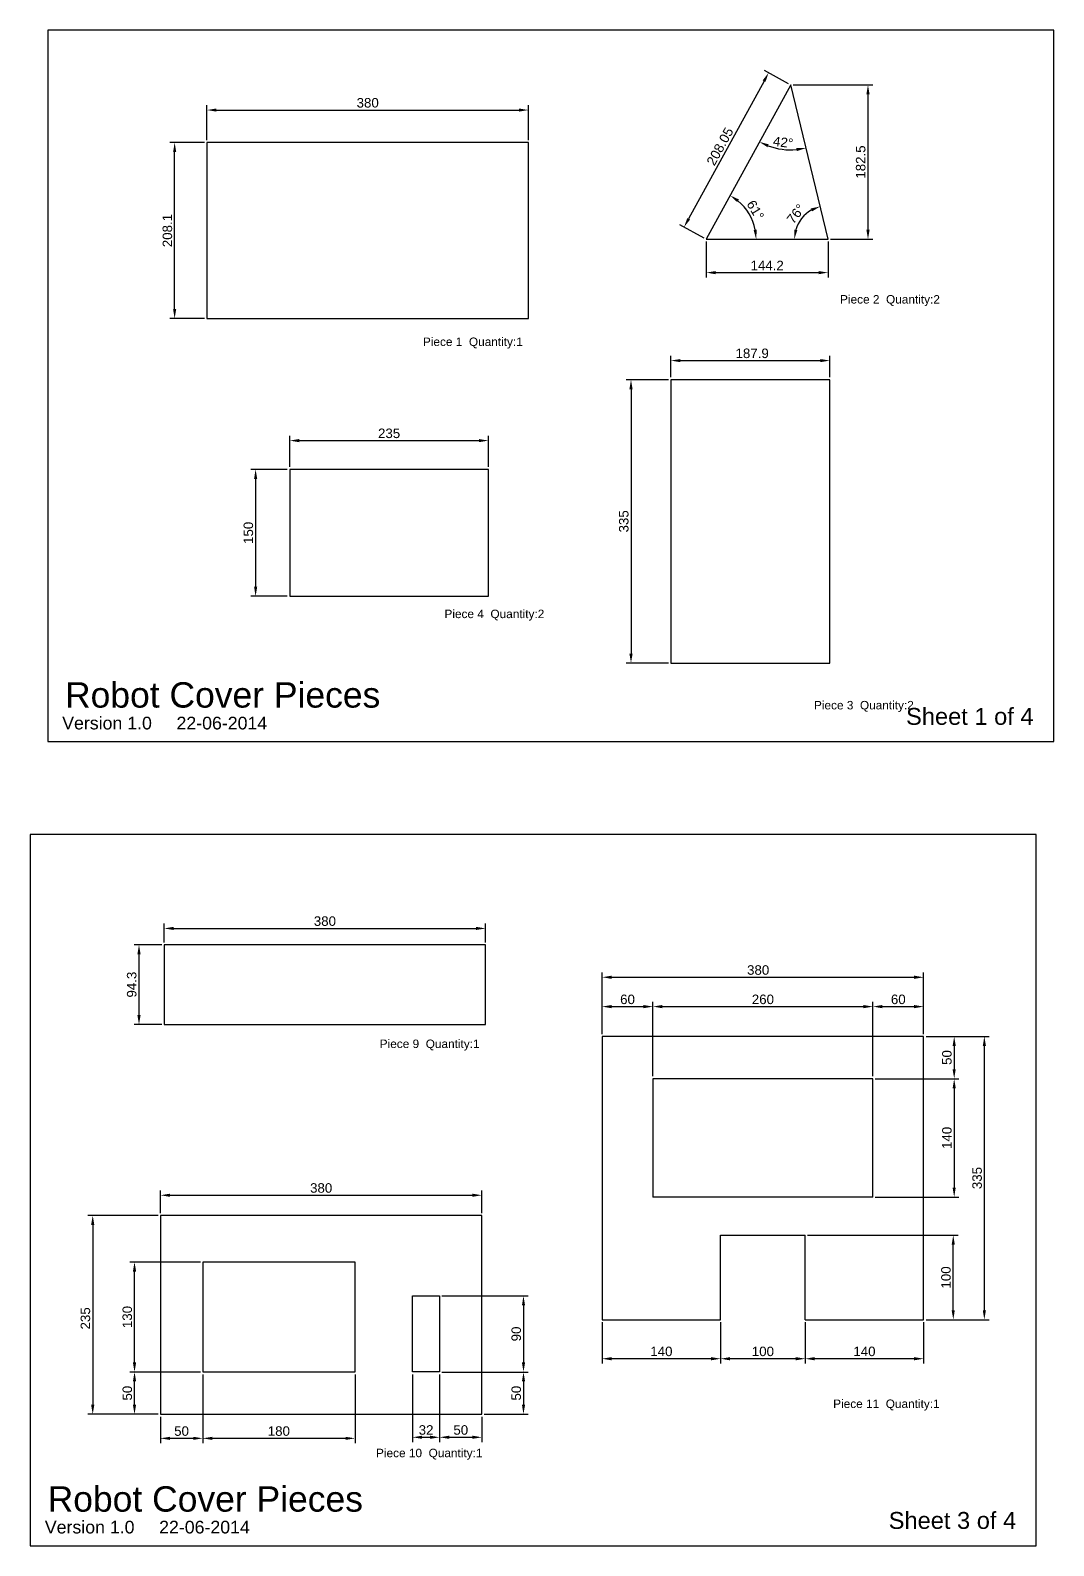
# Model space of a CAD drawing. Header units: millimetres. Extents: x -137 to 2384, y 1297 to 3088.
# Drawn here: x -137 to 1073, y 1297 to 3088 of the extents above; entities that cross this region are included whole.
import ezdxf

# ---------------------------------------------------------------- set-up
doc = ezdxf.new("R2010")
doc.units = ezdxf.units.MM
doc.layers.add('Dim', color=5, linetype='Continuous')
doc.styles.get("Standard").update_dxf_attribs({"font": 'arial.ttf'})
doc.dimstyles.new('ISO-25', dxfattribs={"dimtxt": 2.5, "dimasz": 2.5, "dimexe": 1.25, "dimexo": 0.625, "dimtad": 1, "dimtxsty": 'Standard', "dimcen": 2.5, "dimadec": 0, "dimazin": 0, "dimtfac": 1, "dimtmove": 0, "dimatfit": 3, "dimfxl": 1, "dimarcsym": 0})

# ---------------------------------------------------------------- blocks, each defined once
blk = doc.blocks.new('*D5')
at = {"layer": 'Defpoints', "color": 0, "transparency": 16777216}
for p in [(401.5, 2026.4), (21.5, 2007.1), (401.5, 2007.1)]:
    blk.add_point(p, dxfattribs=at)
at = {"layer": 'Dim', "color": 0, "lineweight": -2, "transparency": 16777216}
for p, q in [((21.5, 2009.9), (21.5, 2032.1)), ((32.7, 2026.4), (390.2, 2026.4)), ((401.5, 2009.9), (401.5, 2032.1))]:
    blk.add_line(p, q, dxfattribs=at)
at = {"layer": 'Dim', "color": 0, "transparency": 16777216}
for points in [[(32.7, 2028.3), (32.7, 2024.6), (21.5, 2026.4)], [(390.2, 2028.3), (390.2, 2024.6), (401.5, 2026.4)]]:
    blk.add_solid(points, dxfattribs=at)
at = {"layer": 'Dim', "color": 0, "transparency": 16777216, "insert": (211.5, 2035), "char_height": 11.25, "attachment_point": 5}
blk.add_mtext('380', dxfattribs=at)
blk = doc.blocks.new('*D6')
at = {"layer": 'Defpoints', "color": 0, "transparency": 16777216}
for p in [(-8.2, 2007.1), (21.5, 2007.1), (21.5, 1912.8)]:
    blk.add_point(p, dxfattribs=at)
at = {"layer": 'Dim', "color": 0, "lineweight": -2, "transparency": 16777216}
for p, q in [((18.7, 2007.1), (-13.8, 2007.1)), ((-8.2, 1924.1), (-8.2, 1995.9)), ((18.7, 1912.8), (-13.8, 1912.8))]:
    blk.add_line(p, q, dxfattribs=at)
at = {"layer": 'Dim', "color": 0, "transparency": 16777216}
for points in [[(-10.1, 1995.9), (-6.3, 1995.9), (-8.2, 2007.1)], [(-10.1, 1924.1), (-6.3, 1924.1), (-8.2, 1912.8)]]:
    blk.add_solid(points, dxfattribs=at)
at = {"layer": 'Dim', "color": 0, "transparency": 16777216, "insert": (-16.8, 1960), "char_height": 11.25, "attachment_point": 5, "rotation": 90}
blk.add_mtext('94.3', dxfattribs=at)
blk = doc.blocks.new('*D7')
at = {"layer": 'Defpoints', "color": 0, "transparency": 16777216}
for p in [(404.9, 2603.2), (169.9, 2569.1), (404.9, 2569.1)]:
    blk.add_point(p, dxfattribs=at)
at = {"layer": 'Dim', "color": 0, "lineweight": -2, "transparency": 16777216}
for p, q in [((169.9, 2572), (169.9, 2608.8)), ((181.1, 2603.2), (393.6, 2603.2)), ((404.9, 2572), (404.9, 2608.8))]:
    blk.add_line(p, q, dxfattribs=at)
at = {"layer": 'Dim', "color": 0, "transparency": 16777216}
for points in [[(181.1, 2605), (181.1, 2601.3), (169.9, 2603.2)], [(393.6, 2605), (393.6, 2601.3), (404.9, 2603.2)]]:
    blk.add_solid(points, dxfattribs=at)
at = {"layer": 'Dim', "color": 0, "transparency": 16777216, "insert": (287.4, 2611.7), "char_height": 11.25, "attachment_point": 5}
blk.add_mtext('235', dxfattribs=at)
blk = doc.blocks.new('*D8')
at = {"layer": 'Defpoints', "color": 0, "transparency": 16777216}
for p in [(169.9, 2569.1), (129.6, 2419.1), (169.9, 2419.1)]:
    blk.add_point(p, dxfattribs=at)
at = {"layer": 'Dim', "color": 0, "lineweight": -2, "transparency": 16777216}
for p, q in [((167.1, 2569.1), (124, 2569.1)), ((129.6, 2557.9), (129.6, 2430.4)), ((167.1, 2419.1), (124, 2419.1))]:
    blk.add_line(p, q, dxfattribs=at)
at = {"layer": 'Dim', "color": 0, "transparency": 16777216}
for points in [[(127.8, 2557.9), (131.5, 2557.9), (129.6, 2569.1)], [(127.8, 2430.4), (131.5, 2430.4), (129.6, 2419.1)]]:
    blk.add_solid(points, dxfattribs=at)
at = {"layer": 'Dim', "color": 0, "transparency": 16777216, "insert": (121.1, 2494.1), "char_height": 11.25, "attachment_point": 5, "rotation": 90}
blk.add_mtext('150', dxfattribs=at)
blk = doc.blocks.new('*D11')
at = {"layer": 'Defpoints', "color": 0, "transparency": 16777216}
for p in [(452.1, 2994), (72.1, 2955.5), (452.1, 2955.5)]:
    blk.add_point(p, dxfattribs=at)
at = {"layer": 'Dim', "color": 0, "lineweight": -2, "transparency": 16777216}
for p, q in [((72.1, 2958.3), (72.1, 2999.6)), ((83.3, 2994), (440.8, 2994)), ((452.1, 2958.3), (452.1, 2999.6))]:
    blk.add_line(p, q, dxfattribs=at)
at = {"layer": 'Dim', "color": 0, "transparency": 16777216}
for points in [[(83.3, 2995.8), (83.3, 2992.1), (72.1, 2994)], [(440.8, 2995.8), (440.8, 2992.1), (452.1, 2994)]]:
    blk.add_solid(points, dxfattribs=at)
at = {"layer": 'Dim', "color": 0, "transparency": 16777216, "insert": (262.1, 3002.5), "char_height": 11.25, "attachment_point": 5}
blk.add_mtext('380', dxfattribs=at)
blk = doc.blocks.new('*D12')
at = {"layer": 'Defpoints', "color": 0, "transparency": 16777216}
for p in [(33.9, 2955.5), (72.1, 2955.5), (72.1, 2747.4)]:
    blk.add_point(p, dxfattribs=at)
at = {"layer": 'Dim', "color": 0, "lineweight": -2, "transparency": 16777216}
for p, q in [((69.3, 2955.5), (28.3, 2955.5)), ((33.9, 2758.7), (33.9, 2944.3)), ((69.3, 2747.4), (28.3, 2747.4))]:
    blk.add_line(p, q, dxfattribs=at)
at = {"layer": 'Dim', "color": 0, "transparency": 16777216}
for points in [[(32.1, 2944.3), (35.8, 2944.3), (33.9, 2955.5)], [(32.1, 2758.7), (35.8, 2758.7), (33.9, 2747.4)]]:
    blk.add_solid(points, dxfattribs=at)
at = {"layer": 'Dim', "color": 0, "transparency": 16777216, "insert": (25.4, 2851.5), "char_height": 11.25, "attachment_point": 5, "rotation": 90}
blk.add_mtext('208.1', dxfattribs=at)
blk = doc.blocks.new('*D13')
at = {"layer": 'Defpoints', "color": 0, "transparency": 16777216}
for p in [(808.3, 2697.8), (620.4, 2675.2), (808.3, 2675.2)]:
    blk.add_point(p, dxfattribs=at)
at = {"layer": 'Dim', "color": 0, "lineweight": -2, "transparency": 16777216}
for p, q in [((620.4, 2678), (620.4, 2703.4)), ((631.7, 2697.8), (797.1, 2697.8)), ((808.3, 2678), (808.3, 2703.4))]:
    blk.add_line(p, q, dxfattribs=at)
at = {"layer": 'Dim', "color": 0, "transparency": 16777216}
for points in [[(631.7, 2699.6), (631.7, 2695.9), (620.4, 2697.8)], [(797.1, 2699.6), (797.1, 2695.9), (808.3, 2697.8)]]:
    blk.add_solid(points, dxfattribs=at)
at = {"layer": 'Dim', "color": 0, "transparency": 16777216, "insert": (716.5, 2706.3), "char_height": 11.25, "attachment_point": 5}
blk.add_mtext('187.9', dxfattribs=at)
blk = doc.blocks.new('*D14')
at = {"layer": 'Defpoints', "color": 0, "transparency": 16777216}
for p in [(620.4, 2675.2), (573.3, 2340.2), (620.4, 2340.2)]:
    blk.add_point(p, dxfattribs=at)
at = {"layer": 'Dim', "color": 0, "lineweight": -2, "transparency": 16777216}
for p, q in [((617.6, 2675.2), (567.7, 2675.2)), ((573.3, 2663.9), (573.3, 2351.4)), ((617.6, 2340.2), (567.7, 2340.2))]:
    blk.add_line(p, q, dxfattribs=at)
at = {"layer": 'Dim', "color": 0, "transparency": 16777216}
for points in [[(571.4, 2663.9), (575.2, 2663.9), (573.3, 2675.2)], [(571.4, 2351.4), (575.2, 2351.4), (573.3, 2340.2)]]:
    blk.add_solid(points, dxfattribs=at)
at = {"layer": 'Dim', "color": 0, "transparency": 16777216, "insert": (564.8, 2507.7), "char_height": 11.25, "attachment_point": 5, "rotation": 90}
blk.add_mtext('335', dxfattribs=at)
blk = doc.blocks.new('*D19')
at = {"layer": 'Defpoints', "color": 0, "transparency": 16777216}
for p in [(762, 3023.7), (781.2, 2872.2), (662.1, 2841.2), (806.3, 2841.2), (806.3, 2841.2)]:
    blk.add_point(p, dxfattribs=at)
at = {"layer": 'Dim', "color": 0, "lineweight": -2, "transparency": 16777216}
blk.add_arc((806.3, 2841.2), 39.9, 119.8626, 163.7814, dxfattribs=at)
at = {"layer": 'Dim', "color": 0, "transparency": 16777216}
for points in [[(785.8, 2877.6), (787.2, 2874.1), (796.9, 2880)], [(769.9, 2852.1), (766.2, 2852.6), (766.4, 2841.2)]]:
    blk.add_solid(points, dxfattribs=at)
at = {"layer": 'Dim', "color": 0, "transparency": 16777216, "insert": (768.2, 2871.2), "char_height": 11.25, "attachment_point": 5, "rotation": 51.822}
blk.add_mtext('76°', dxfattribs=at)
blk = doc.blocks.new('*D20')
at = {"layer": 'Defpoints', "color": 0, "transparency": 16777216}
for p in [(762, 3023.7), (717.4, 2861.9), (662.1, 2841.2), (662.1, 2841.2), (806.3, 2841.2)]:
    blk.add_point(p, dxfattribs=at)
at = {"layer": 'Dim', "color": 0, "lineweight": -2, "transparency": 16777216}
blk.add_arc((662.1, 2841.2), 59, 10.9338, 50.37, dxfattribs=at)
at = {"layer": 'Dim', "color": 0, "transparency": 16777216}
for points in [[(698.7, 2885.2), (700.8, 2888.3), (690.5, 2893)], [(722, 2852.6), (718.2, 2852.3), (721.2, 2841.2)]]:
    blk.add_solid(points, dxfattribs=at)
at = {"layer": 'Dim', "color": 0, "transparency": 16777216, "insert": (720.3, 2875.7), "char_height": 11.25, "attachment_point": 5, "rotation": 300.6519}
blk.add_mtext('61°', dxfattribs=at)
blk = doc.blocks.new('*D21')
at = {"layer": 'Defpoints', "color": 0, "transparency": 16777216}
for p in [(762, 3023.7), (762, 3023.7), (742.7, 2949.4), (662.1, 2841.2), (806.3, 2841.2)]:
    blk.add_point(p, dxfattribs=at)
at = {"layer": 'Dim', "color": 0, "lineweight": -2, "transparency": 16777216}
blk.add_arc((762, 3023.7), 76.8, 249.6998, 275.2481, dxfattribs=at)
at = {"layer": 'Dim', "color": 0, "transparency": 16777216}
for points in [[(734.6, 2950), (736.1, 2953.4), (725.1, 2956.3)], [(768.7, 2949.1), (769.4, 2945.4), (780.1, 2949.1)]]:
    blk.add_solid(points, dxfattribs=at)
at = {"layer": 'Dim', "color": 0, "transparency": 16777216, "insert": (753.1, 2955.9), "char_height": 11.25, "attachment_point": 5, "rotation": 352.4739}
blk.add_mtext('42°', dxfattribs=at)
blk = doc.blocks.new('*D22')
at = {"layer": 'Defpoints', "color": 0, "transparency": 16777216}
for p in [(762, 3023.7), (806.3, 2841.2), (853.4, 2841.2)]:
    blk.add_point(p, dxfattribs=at)
at = {"layer": 'Dim', "color": 0, "lineweight": -2, "transparency": 16777216}
for p, q in [((764.8, 3023.7), (859, 3023.7)), ((853.4, 3012.5), (853.4, 2852.5)), ((809.1, 2841.2), (859, 2841.2))]:
    blk.add_line(p, q, dxfattribs=at)
at = {"layer": 'Dim', "color": 0, "transparency": 16777216}
for points in [[(851.5, 3012.5), (855.3, 3012.5), (853.4, 3023.7)], [(851.5, 2852.5), (855.3, 2852.5), (853.4, 2841.2)]]:
    blk.add_solid(points, dxfattribs=at)
at = {"layer": 'Dim', "color": 0, "transparency": 16777216, "insert": (844.8, 2932.5), "char_height": 11.25, "attachment_point": 5, "rotation": 90}
blk.add_mtext('182.5', dxfattribs=at)
blk = doc.blocks.new('*D23')
at = {"layer": 'Defpoints', "color": 0, "transparency": 16777216}
for p in [(662.1, 2841.2), (806.3, 2841.2), (806.3, 2801.8)]:
    blk.add_point(p, dxfattribs=at)
at = {"layer": 'Dim', "color": 0, "lineweight": -2, "transparency": 16777216}
for p, q in [((662.1, 2838.4), (662.1, 2796.1)), ((806.3, 2838.4), (806.3, 2796.1)), ((673.4, 2801.8), (795.1, 2801.8))]:
    blk.add_line(p, q, dxfattribs=at)
at = {"layer": 'Dim', "color": 0, "transparency": 16777216}
for points in [[(673.4, 2803.6), (673.4, 2799.9), (662.1, 2801.8)], [(795.1, 2803.6), (795.1, 2799.9), (806.3, 2801.8)]]:
    blk.add_solid(points, dxfattribs=at)
at = {"layer": 'Dim', "color": 0, "transparency": 16777216, "insert": (734.2, 2810.2), "char_height": 11.25, "attachment_point": 5}
blk.add_mtext('144.2', dxfattribs=at)
blk = doc.blocks.new('*D24')
at = {"layer": 'Defpoints', "color": 0, "transparency": 16777216}
for p in [(762, 3023.7), (636, 2855.5), (662.1, 2841.2)]:
    blk.add_point(p, dxfattribs=at)
at = {"layer": 'Dim', "color": 0, "lineweight": -2, "transparency": 16777216}
for p, q in [((730.5, 3028.1), (641.4, 2865.4)), ((759.5, 3025.1), (731, 3040.7)), ((659.6, 2842.6), (631.1, 2858.2))]:
    blk.add_line(p, q, dxfattribs=at)
at = {"layer": 'Dim', "color": 0, "transparency": 16777216}
for points in [[(728.9, 3029), (732.2, 3027.2), (735.9, 3038)], [(639.8, 2866.3), (643.1, 2864.5), (636, 2855.5)]]:
    blk.add_solid(points, dxfattribs=at)
at = {"layer": 'Dim', "color": 0, "transparency": 16777216, "insert": (678.5, 2950.9), "char_height": 11.25, "attachment_point": 5, "rotation": 61.3038}
blk.add_mtext('208.05', dxfattribs=at)
blk = doc.blocks.new('*D32')
at = {"layer": 'Defpoints', "color": 0, "transparency": 16777216}
for p in [(397.1, 1711), (17.1, 1687), (397.1, 1687)]:
    blk.add_point(p, dxfattribs=at)
at = {"layer": 'Dim', "color": 0, "lineweight": -2, "transparency": 16777216}
for p, q in [((17.1, 1689.8), (17.1, 1716.6)), ((28.4, 1711), (385.9, 1711)), ((397.1, 1689.8), (397.1, 1716.6))]:
    blk.add_line(p, q, dxfattribs=at)
at = {"layer": 'Dim', "color": 0, "transparency": 16777216}
for points in [[(28.4, 1712.8), (28.4, 1709.1), (17.1, 1711)], [(385.9, 1712.8), (385.9, 1709.1), (397.1, 1711)]]:
    blk.add_solid(points, dxfattribs=at)
at = {"layer": 'Dim', "color": 0, "transparency": 16777216, "insert": (207.1, 1719.5), "char_height": 11.25, "attachment_point": 5}
blk.add_mtext('380', dxfattribs=at)
blk = doc.blocks.new('*D33')
at = {"layer": 'Defpoints', "color": 0, "transparency": 16777216}
for p in [(17.1, 1687), (-62.9, 1452), (17.1, 1452)]:
    blk.add_point(p, dxfattribs=at)
at = {"layer": 'Dim', "color": 0, "lineweight": -2, "transparency": 16777216}
for p, q in [((14.3, 1687), (-68.5, 1687)), ((-62.9, 1675.8), (-62.9, 1463.3)), ((14.3, 1452), (-68.5, 1452))]:
    blk.add_line(p, q, dxfattribs=at)
at = {"layer": 'Dim', "color": 0, "transparency": 16777216}
for points in [[(-64.8, 1675.8), (-61, 1675.8), (-62.9, 1687)], [(-64.8, 1463.3), (-61, 1463.3), (-62.9, 1452)]]:
    blk.add_solid(points, dxfattribs=at)
at = {"layer": 'Dim', "color": 0, "transparency": 16777216, "insert": (-71.5, 1565.4), "char_height": 11.25, "attachment_point": 5, "rotation": 90}
blk.add_mtext('235', dxfattribs=at)
blk = doc.blocks.new('*D36')
at = {"layer": 'Defpoints', "color": 0, "transparency": 16777216}
for p in [(919.2, 1968.7), (539.2, 1898.8), (919.2, 1898.8)]:
    blk.add_point(p, dxfattribs=at)
at = {"layer": 'Dim', "color": 0, "lineweight": -2, "transparency": 16777216}
for p, q in [((539.2, 1901.6), (539.2, 1974.3)), ((919.2, 1901.6), (919.2, 1974.3)), ((550.4, 1968.7), (907.9, 1968.7))]:
    blk.add_line(p, q, dxfattribs=at)
at = {"layer": 'Dim', "color": 0, "transparency": 16777216}
for points in [[(550.4, 1970.6), (550.4, 1966.8), (539.2, 1968.7)], [(907.9, 1970.6), (907.9, 1966.8), (919.2, 1968.7)]]:
    blk.add_solid(points, dxfattribs=at)
at = {"layer": 'Dim', "color": 0, "transparency": 16777216, "insert": (723.6, 1977.2), "char_height": 11.25, "attachment_point": 5}
blk.add_mtext('380', dxfattribs=at)
blk = doc.blocks.new('*D37')
at = {"layer": 'Defpoints', "color": 0, "transparency": 16777216}
for p in [(919.2, 1898.8), (919.2, 1563.8), (990.9, 1563.8)]:
    blk.add_point(p, dxfattribs=at)
at = {"layer": 'Dim', "color": 0, "lineweight": -2, "transparency": 16777216}
for p, q in [((922, 1898.8), (996.6, 1898.8)), ((990.9, 1887.5), (990.9, 1575)), ((922, 1563.8), (996.6, 1563.8))]:
    blk.add_line(p, q, dxfattribs=at)
at = {"layer": 'Dim', "color": 0, "transparency": 16777216}
for points in [[(989.1, 1887.5), (992.8, 1887.5), (990.9, 1898.8)], [(989.1, 1575), (992.8, 1575), (990.9, 1563.8)]]:
    blk.add_solid(points, dxfattribs=at)
at = {"layer": 'Dim', "color": 0, "transparency": 16777216, "insert": (982.4, 1731.3), "char_height": 11.25, "attachment_point": 5, "rotation": 90}
blk.add_mtext('335', dxfattribs=at)
blk = doc.blocks.new('*D40')
at = {"layer": 'Defpoints', "color": 0, "transparency": 16777216}
for p in [(779.2, 1563.8), (919.2, 1563.8), (779.2, 1517.7)]:
    blk.add_point(p, dxfattribs=at)
at = {"layer": 'Dim', "color": 0, "lineweight": -2, "transparency": 16777216}
for p, q in [((779.2, 1561), (779.2, 1512.1)), ((919.2, 1561), (919.2, 1512.1)), ((907.9, 1517.7), (790.4, 1517.7))]:
    blk.add_line(p, q, dxfattribs=at)
at = {"layer": 'Dim', "color": 0, "transparency": 16777216}
for points in [[(790.4, 1519.6), (790.4, 1515.8), (779.2, 1517.7)], [(907.9, 1519.6), (907.9, 1515.8), (919.2, 1517.7)]]:
    blk.add_solid(points, dxfattribs=at)
at = {"layer": 'Dim', "color": 0, "transparency": 16777216, "insert": (849.2, 1526.3), "char_height": 11.25, "attachment_point": 5}
blk.add_mtext('140', dxfattribs=at)
blk = doc.blocks.new('*D41')
at = {"layer": 'Defpoints', "color": 0, "transparency": 16777216}
for p in [(679.2, 1563.8), (779.2, 1563.8), (679.2, 1517.7)]:
    blk.add_point(p, dxfattribs=at)
at = {"layer": 'Dim', "color": 0, "lineweight": -2, "transparency": 16777216}
for p, q in [((679.2, 1561), (679.2, 1512.1)), ((779.2, 1561), (779.2, 1512.1)), ((767.9, 1517.7), (690.4, 1517.7))]:
    blk.add_line(p, q, dxfattribs=at)
at = {"layer": 'Dim', "color": 0, "transparency": 16777216}
for points in [[(690.4, 1519.6), (690.4, 1515.8), (679.2, 1517.7)], [(767.9, 1519.6), (767.9, 1515.8), (779.2, 1517.7)]]:
    blk.add_solid(points, dxfattribs=at)
at = {"layer": 'Dim', "color": 0, "transparency": 16777216, "insert": (729.2, 1526.3), "char_height": 11.25, "attachment_point": 5}
blk.add_mtext('100', dxfattribs=at)
blk = doc.blocks.new('*D42')
at = {"layer": 'Defpoints', "color": 0, "transparency": 16777216}
for p in [(539.2, 1563.8), (679.2, 1563.8), (539.2, 1517.7)]:
    blk.add_point(p, dxfattribs=at)
at = {"layer": 'Dim', "color": 0, "lineweight": -2, "transparency": 16777216}
for p, q in [((539.2, 1561), (539.2, 1512.1)), ((679.2, 1561), (679.2, 1512.1)), ((667.9, 1517.7), (550.4, 1517.7))]:
    blk.add_line(p, q, dxfattribs=at)
at = {"layer": 'Dim', "color": 0, "transparency": 16777216}
for points in [[(550.4, 1519.6), (550.4, 1515.8), (539.2, 1517.7)], [(667.9, 1519.6), (667.9, 1515.8), (679.2, 1517.7)]]:
    blk.add_solid(points, dxfattribs=at)
at = {"layer": 'Dim', "color": 0, "transparency": 16777216, "insert": (609.2, 1526.3), "char_height": 11.25, "attachment_point": 5}
blk.add_mtext('140', dxfattribs=at)
blk = doc.blocks.new('*D54')
at = {"layer": 'Defpoints', "color": 0, "transparency": 16777216}
for p in [(315.1, 1502), (347.1, 1502), (347.1, 1424.8)]:
    blk.add_point(p, dxfattribs=at)
at = {"layer": 'Dim', "color": 0, "lineweight": -2, "transparency": 16777216}
for p, q in [((315.1, 1499.2), (315.1, 1419.2)), ((347.1, 1499.2), (347.1, 1419.2)), ((326.4, 1424.8), (335.9, 1424.8))]:
    blk.add_line(p, q, dxfattribs=at)
at = {"layer": 'Dim', "color": 0, "transparency": 16777216}
for points in [[(326.4, 1426.7), (326.4, 1423), (315.1, 1424.8)], [(335.9, 1426.7), (335.9, 1423), (347.1, 1424.8)]]:
    blk.add_solid(points, dxfattribs=at)
at = {"layer": 'Dim', "color": 0, "transparency": 16777216, "insert": (331.1, 1433.4), "char_height": 11.25, "attachment_point": 5}
blk.add_mtext('32', dxfattribs=at)
blk = doc.blocks.new('*D55')
at = {"layer": 'Defpoints', "color": 0, "transparency": 16777216}
for p in [(347.1, 1502), (397.1, 1452), (397.1, 1424.8)]:
    blk.add_point(p, dxfattribs=at)
at = {"layer": 'Dim', "color": 0, "lineweight": -2, "transparency": 16777216}
for p, q in [((347.1, 1499.2), (347.1, 1419.2)), ((397.1, 1449.2), (397.1, 1419.2)), ((358.4, 1424.8), (385.9, 1424.8))]:
    blk.add_line(p, q, dxfattribs=at)
at = {"layer": 'Dim', "color": 0, "transparency": 16777216}
for points in [[(358.4, 1426.7), (358.4, 1423), (347.1, 1424.8)], [(385.9, 1426.7), (385.9, 1423), (397.1, 1424.8)]]:
    blk.add_solid(points, dxfattribs=at)
at = {"layer": 'Dim', "color": 0, "transparency": 16777216, "insert": (372.1, 1433.4), "char_height": 11.25, "attachment_point": 5}
blk.add_mtext('50', dxfattribs=at)
blk = doc.blocks.new('*D57')
at = {"layer": 'Defpoints', "color": 0, "transparency": 16777216}
for p in [(347.1, 1592), (347.1, 1502), (446.2, 1502)]:
    blk.add_point(p, dxfattribs=at)
at = {"layer": 'Dim', "color": 0, "lineweight": -2, "transparency": 16777216}
for p, q in [((349.9, 1592), (451.9, 1592)), ((446.2, 1580.8), (446.2, 1513.3)), ((349.9, 1502), (451.9, 1502))]:
    blk.add_line(p, q, dxfattribs=at)
at = {"layer": 'Dim', "color": 0, "transparency": 16777216}
for points in [[(444.4, 1580.8), (448.1, 1580.8), (446.2, 1592)], [(444.4, 1513.3), (448.1, 1513.3), (446.2, 1502)]]:
    blk.add_solid(points, dxfattribs=at)
at = {"layer": 'Dim', "color": 0, "transparency": 16777216, "insert": (437.7, 1547), "char_height": 11.25, "attachment_point": 5, "rotation": 90}
blk.add_mtext('90', dxfattribs=at)
blk = doc.blocks.new('*D58')
at = {"layer": 'Defpoints', "color": 0, "transparency": 16777216}
for p in [(347.1, 1502), (397.1, 1452), (446.2, 1452)]:
    blk.add_point(p, dxfattribs=at)
at = {"layer": 'Dim', "color": 0, "lineweight": -2, "transparency": 16777216}
for p, q in [((349.9, 1502), (451.9, 1502)), ((446.2, 1490.8), (446.2, 1463.3)), ((399.9, 1452), (451.9, 1452))]:
    blk.add_line(p, q, dxfattribs=at)
at = {"layer": 'Dim', "color": 0, "transparency": 16777216}
for points in [[(444.4, 1490.8), (448.1, 1490.8), (446.2, 1502)], [(444.4, 1463.3), (448.1, 1463.3), (446.2, 1452)]]:
    blk.add_solid(points, dxfattribs=at)
at = {"layer": 'Dim', "color": 0, "transparency": 16777216, "insert": (437.7, 1477), "char_height": 11.25, "attachment_point": 5, "rotation": 90}
blk.add_mtext('50', dxfattribs=at)
blk = doc.blocks.new('*D59')
at = {"layer": 'Defpoints', "color": 0, "transparency": 16777216}
for p in [(-13.5, 1502), (67.1, 1502), (17.1, 1452)]:
    blk.add_point(p, dxfattribs=at)
at = {"layer": 'Dim', "color": 0, "lineweight": -2, "transparency": 16777216}
for p, q in [((64.3, 1502), (-19.1, 1502)), ((-13.5, 1463.3), (-13.5, 1490.8)), ((14.3, 1452), (-19.1, 1452))]:
    blk.add_line(p, q, dxfattribs=at)
at = {"layer": 'Dim', "color": 0, "transparency": 16777216}
for points in [[(-15.4, 1490.8), (-11.6, 1490.8), (-13.5, 1502)], [(-15.4, 1463.3), (-11.6, 1463.3), (-13.5, 1452)]]:
    blk.add_solid(points, dxfattribs=at)
at = {"layer": 'Dim', "color": 0, "transparency": 16777216, "insert": (-22, 1477), "char_height": 11.25, "attachment_point": 5, "rotation": 90}
blk.add_mtext('50', dxfattribs=at)
blk = doc.blocks.new('*D60')
at = {"layer": 'Defpoints', "color": 0, "transparency": 16777216}
for p in [(-13.5, 1632), (67.1, 1632), (67.1, 1502)]:
    blk.add_point(p, dxfattribs=at)
at = {"layer": 'Dim', "color": 0, "lineweight": -2, "transparency": 16777216}
for p, q in [((64.3, 1632), (-19.1, 1632)), ((-13.5, 1513.3), (-13.5, 1620.8)), ((64.3, 1502), (-19.1, 1502))]:
    blk.add_line(p, q, dxfattribs=at)
at = {"layer": 'Dim', "color": 0, "transparency": 16777216}
for points in [[(-15.4, 1620.8), (-11.6, 1620.8), (-13.5, 1632)], [(-15.4, 1513.3), (-11.6, 1513.3), (-13.5, 1502)]]:
    blk.add_solid(points, dxfattribs=at)
at = {"layer": 'Dim', "color": 0, "transparency": 16777216, "insert": (-22, 1567), "char_height": 11.25, "attachment_point": 5, "rotation": 90}
blk.add_mtext('130', dxfattribs=at)
blk = doc.blocks.new('*D67')
at = {"layer": 'Defpoints', "color": 0, "transparency": 16777216}
for p in [(599.2, 1934), (539.2, 1898.8), (599.2, 1848.8)]:
    blk.add_point(p, dxfattribs=at)
at = {"layer": 'Dim', "color": 0, "lineweight": -2, "transparency": 16777216}
for p, q in [((539.2, 1901.6), (539.2, 1939.6)), ((599.2, 1851.6), (599.2, 1939.6)), ((550.4, 1934), (587.9, 1934))]:
    blk.add_line(p, q, dxfattribs=at)
at = {"layer": 'Dim', "color": 0, "transparency": 16777216}
for points in [[(550.4, 1935.9), (550.4, 1932.1), (539.2, 1934)], [(587.9, 1935.9), (587.9, 1932.1), (599.2, 1934)]]:
    blk.add_solid(points, dxfattribs=at)
at = {"layer": 'Dim', "color": 0, "transparency": 16777216, "insert": (569.2, 1942.5), "char_height": 11.25, "attachment_point": 5}
blk.add_mtext('60', dxfattribs=at)
blk = doc.blocks.new('*D68')
at = {"layer": 'Defpoints', "color": 0, "transparency": 16777216}
for p in [(859.2, 1934), (599.2, 1848.8), (859.2, 1848.8)]:
    blk.add_point(p, dxfattribs=at)
at = {"layer": 'Dim', "color": 0, "lineweight": -2, "transparency": 16777216}
for p, q in [((599.2, 1851.6), (599.2, 1939.6)), ((859.2, 1851.6), (859.2, 1939.6)), ((610.4, 1934), (847.9, 1934))]:
    blk.add_line(p, q, dxfattribs=at)
at = {"layer": 'Dim', "color": 0, "transparency": 16777216}
for points in [[(610.4, 1935.9), (610.4, 1932.1), (599.2, 1934)], [(847.9, 1935.9), (847.9, 1932.1), (859.2, 1934)]]:
    blk.add_solid(points, dxfattribs=at)
at = {"layer": 'Dim', "color": 0, "transparency": 16777216, "insert": (729.2, 1942.5), "char_height": 11.25, "attachment_point": 5}
blk.add_mtext('260', dxfattribs=at)
blk = doc.blocks.new('*D69')
at = {"layer": 'Defpoints', "color": 0, "transparency": 16777216}
for p in [(919.2, 1934), (919.2, 1898.8), (859.2, 1848.8)]:
    blk.add_point(p, dxfattribs=at)
at = {"layer": 'Dim', "color": 0, "lineweight": -2, "transparency": 16777216}
for p, q in [((859.2, 1851.6), (859.2, 1939.6)), ((919.2, 1901.6), (919.2, 1939.6)), ((870.4, 1934), (907.9, 1934))]:
    blk.add_line(p, q, dxfattribs=at)
at = {"layer": 'Dim', "color": 0, "transparency": 16777216}
for points in [[(870.4, 1935.9), (870.4, 1932.1), (859.2, 1934)], [(907.9, 1935.9), (907.9, 1932.1), (919.2, 1934)]]:
    blk.add_solid(points, dxfattribs=at)
at = {"layer": 'Dim', "color": 0, "transparency": 16777216, "insert": (889.2, 1942.5), "char_height": 11.25, "attachment_point": 5}
blk.add_mtext('60', dxfattribs=at)
blk = doc.blocks.new('*D70')
at = {"layer": 'Defpoints', "color": 0, "transparency": 16777216}
for p in [(919.2, 1898.8), (859.2, 1848.8), (955.3, 1848.8)]:
    blk.add_point(p, dxfattribs=at)
at = {"layer": 'Dim', "color": 0, "lineweight": -2, "transparency": 16777216}
for p, q in [((922, 1898.8), (960.9, 1898.8)), ((955.3, 1887.5), (955.3, 1860)), ((862, 1848.8), (960.9, 1848.8))]:
    blk.add_line(p, q, dxfattribs=at)
at = {"layer": 'Dim', "color": 0, "transparency": 16777216}
for points in [[(953.4, 1887.5), (957.1, 1887.5), (955.3, 1898.8)], [(953.4, 1860), (957.1, 1860), (955.3, 1848.8)]]:
    blk.add_solid(points, dxfattribs=at)
at = {"layer": 'Dim', "color": 0, "transparency": 16777216, "insert": (946.7, 1873.8), "char_height": 11.25, "attachment_point": 5, "rotation": 90}
blk.add_mtext('50', dxfattribs=at)
blk = doc.blocks.new('*D71')
at = {"layer": 'Defpoints', "color": 0, "transparency": 16777216}
for p in [(859.2, 1848.8), (859.2, 1708.8), (955.3, 1708.8)]:
    blk.add_point(p, dxfattribs=at)
at = {"layer": 'Dim', "color": 0, "lineweight": -2, "transparency": 16777216}
for p, q in [((862, 1848.8), (960.9, 1848.8)), ((955.3, 1837.5), (955.3, 1720)), ((862, 1708.8), (960.9, 1708.8))]:
    blk.add_line(p, q, dxfattribs=at)
at = {"layer": 'Dim', "color": 0, "transparency": 16777216}
for points in [[(953.4, 1837.5), (957.1, 1837.5), (955.3, 1848.8)], [(953.4, 1720), (957.1, 1720), (955.3, 1708.8)]]:
    blk.add_solid(points, dxfattribs=at)
at = {"layer": 'Dim', "color": 0, "transparency": 16777216, "insert": (946.7, 1778.8), "char_height": 11.25, "attachment_point": 5, "rotation": 90}
blk.add_mtext('140', dxfattribs=at)
blk = doc.blocks.new('*D72')
at = {"layer": 'Defpoints', "color": 0, "transparency": 16777216}
for p in [(779.2, 1663.8), (954.2, 1663.8), (919.2, 1563.8)]:
    blk.add_point(p, dxfattribs=at)
at = {"layer": 'Dim', "color": 0, "lineweight": -2, "transparency": 16777216}
for p, q in [((782, 1663.8), (959.8, 1663.8)), ((954.2, 1575), (954.2, 1652.5)), ((922, 1563.8), (959.8, 1563.8))]:
    blk.add_line(p, q, dxfattribs=at)
at = {"layer": 'Dim', "color": 0, "transparency": 16777216}
for points in [[(952.3, 1652.5), (956, 1652.5), (954.2, 1663.8)], [(952.3, 1575), (956, 1575), (954.2, 1563.8)]]:
    blk.add_solid(points, dxfattribs=at)
at = {"layer": 'Dim', "color": 0, "transparency": 16777216, "insert": (945.6, 1613.8), "char_height": 11.25, "attachment_point": 5, "rotation": 90}
blk.add_mtext('100', dxfattribs=at)
blk = doc.blocks.new('*D73')
at = {"layer": 'Defpoints', "color": 0, "transparency": 16777216}
for p in [(67.1, 1502), (17.1, 1452), (67.1, 1423.6)]:
    blk.add_point(p, dxfattribs=at)
at = {"layer": 'Dim', "color": 0, "lineweight": -2, "transparency": 16777216}
for p, q in [((67.1, 1499.2), (67.1, 1417.9)), ((17.1, 1449.2), (17.1, 1417.9)), ((28.4, 1423.6), (55.9, 1423.6))]:
    blk.add_line(p, q, dxfattribs=at)
at = {"layer": 'Dim', "color": 0, "transparency": 16777216}
for points in [[(28.4, 1425.4), (28.4, 1421.7), (17.1, 1423.6)], [(55.9, 1425.4), (55.9, 1421.7), (67.1, 1423.6)]]:
    blk.add_solid(points, dxfattribs=at)
at = {"layer": 'Dim', "color": 0, "transparency": 16777216, "insert": (42.1, 1432.1), "char_height": 11.25, "attachment_point": 5}
blk.add_mtext('50', dxfattribs=at)
blk = doc.blocks.new('*D74')
at = {"layer": 'Defpoints', "color": 0, "transparency": 16777216}
for p in [(67.1, 1502), (247.1, 1502), (247.1, 1423.6)]:
    blk.add_point(p, dxfattribs=at)
at = {"layer": 'Dim', "color": 0, "lineweight": -2, "transparency": 16777216}
for p, q in [((67.1, 1499.2), (67.1, 1417.9)), ((247.1, 1499.2), (247.1, 1417.9)), ((78.4, 1423.6), (235.9, 1423.6))]:
    blk.add_line(p, q, dxfattribs=at)
at = {"layer": 'Dim', "color": 0, "transparency": 16777216}
for points in [[(78.4, 1425.4), (78.4, 1421.7), (67.1, 1423.6)], [(235.9, 1425.4), (235.9, 1421.7), (247.1, 1423.6)]]:
    blk.add_solid(points, dxfattribs=at)
at = {"layer": 'Dim', "color": 0, "transparency": 16777216, "insert": (157.1, 1432.1), "char_height": 11.25, "attachment_point": 5}
blk.add_mtext('180', dxfattribs=at)

msp = doc.modelspace()

# ---------------------------------------------------------------- linework, layer by layer
for p, q in [((762.017, 3023.737), (662.117, 2841.237)), ((806.317, 2841.237), (762.017, 3023.737)), ((662.117, 2841.237), (806.317, 2841.237)), ((919.171, 1898.786), (539.171, 1898.786)), ((539.171, 1898.786), (539.171, 1563.786)), ((919.171, 1563.786), (919.171, 1898.786)), ((599.171, 1848.786), (599.171, 1708.786)), ((859.171, 1848.786), (599.171, 1848.786)), ((859.171, 1708.786), (859.171, 1848.786)), ((859.171, 1708.786), (599.171, 1708.786)), ((397.115, 1687.024), (17.115, 1687.024)), ((17.115, 1687.024), (17.115, 1452.024)), ((397.115, 1452.024), (397.115, 1687.024)), ((679.171, 1563.786), (679.171, 1663.786)), ((679.171, 1663.786), (779.171, 1663.786)), ((779.171, 1563.786), (779.171, 1663.786)), ((539.171, 1563.786), (679.171, 1563.786)), ((779.171, 1563.786), (919.171, 1563.786)), ((17.115, 1452.024), (397.115, 1452.024))]:
    msp.add_line(p, q)
for points in [[(72.081, 2747.416), (452.081, 2747.416), (452.081, 2955.516), (72.081, 2955.516)], [(620.426, 2340.179), (808.326, 2340.179), (808.326, 2675.179), (620.426, 2675.179)], [(169.895, 2419.15), (404.895, 2419.15), (404.895, 2569.15), (169.895, 2569.15)], [(21.48, 1912.824), (401.48, 1912.824), (401.48, 2007.124), (21.48, 2007.124)], [(67.115, 1502.024), (247.115, 1502.024), (247.115, 1632.024), (67.115, 1632.024)], [(347.115, 1502.024), (315.115, 1502.024), (315.115, 1592.024), (347.115, 1592.024)]]:
    msp.add_lwpolyline(points, close=True)
at = {"layer": 'Dim'}
for points in [[(-116.128, 2247.254), (1072.872, 2247.254), (1072.872, 3088.254), (-116.128, 3088.254)], [(-136.66, 1296.658), (1052.34, 1296.658), (1052.34, 2137.658), (-136.66, 2137.658)]]:
    msp.add_lwpolyline(points, close=True, dxfattribs=at)

# ---------------------------------------------------------------- texts
note = msp.add_mtext_dynamic_manual_height_columns('\\pi4.6837;Piece 2  Quantity:2\\P\\pi62.794;', width=125.58848, gutter_width=12.5, heights=[8.668, 0], dxfattribs=dict(insert=(677.615, 2775.2), char_height=10, attachment_point=1))
note = msp.add_mtext_dynamic_manual_height_columns('\\pi5.5978;Piece 1  Quantity:1\\P\\pi62.794;', width=125.58848, gutter_width=12.5, heights=[8.668, 0], dxfattribs=dict(insert=(183.683, 2725.03), char_height=10, attachment_point=1))
note = msp.add_mtext_dynamic_manual_height_columns('\\pi4.6837;Piece 4  Quantity:2\\P\\pi62.794;', width=125.58848, gutter_width=12.5, heights=[8.668, 0], dxfattribs=dict(insert=(210.047, 2403.31), char_height=10, attachment_point=1))
note = msp.add_mtext_dynamic_manual_height_columns('\\pi4.6837;Piece 3  Quantity:2\\P\\pi62.794;', width=125.58848, gutter_width=12.5, heights=[8.668, 0], dxfattribs=dict(insert=(646.778, 2295.38), char_height=10, attachment_point=1))
note = msp.add_mtext_dynamic_manual_height_columns('\\pi5.5978;Piece 9  Quantity:1\\P\\pi62.794;', width=125.58848, gutter_width=12.5, heights=[8.668, 0], dxfattribs=dict(insert=(132.643, 1895.02), char_height=10, attachment_point=1))
note = msp.add_mtext_dynamic_manual_height_columns('\\pi1.7131;Piece 11  Quantity:1\\P\\pi62.794;', width=125.58848, gutter_width=12.5, heights=[8.668, 0], dxfattribs=dict(insert=(672.464, 1469.453), char_height=10, attachment_point=1))
note = msp.add_mtext_dynamic_manual_height_columns('\\pi1.7131;Piece 10  Quantity:1\\P\\pi62.794;', width=125.58848, gutter_width=12.5, heights=[8.668, 0], dxfattribs=dict(insert=(132.149, 1411.266), char_height=10, attachment_point=1))
at = {"layer": 'Dim', "attachment_point": 1}
for s, width, insert, char_height in [('Robot Cover Pieces', 564.96076, (-95.665, 2317.502), 30), ('Version 1.0     22-06-2014', 361.06512, (-98.966, 2276.708), 15), ('Sheet 1 of 4', 361.06512, (898.402, 2287.126), 20), ('Robot Cover Pieces', 564.96076, (-116.197, 1366.906), 30), ('Version 1.0     22-06-2014', 361.06512, (-119.498, 1326.112), 15), ('Sheet 3 of 4', 361.06512, (877.87, 1336.531), 20)]:
    msp.add_mtext_dynamic_manual_height_columns(s, width=width, gutter_width=12.5, heights=[0], dxfattribs=dict(at, insert=insert, char_height=char_height))

# ---------------------------------------------------------------- dimensions: what is measured, and where the dimension line sits
at = {"layer": 'Dim'}
dim = msp.add_aligned_dim(p1=(762.017, 3023.737), p2=(662.117, 2841.237), distance=-29.724, dimstyle='ISO-25', override={"dimscale": 4.5, "dimdsep": 46}, dxfattribs=at)
dim.commit()
dim.dimension.update_dxf_attribs({"geometry": '*D24', "text_midpoint": (678.488, 2950.868)})
for base, p1, p2, override, picture, middle in [((452.081, 2993.972), (72.081, 2955.516), (452.081, 2955.516), {"dimscale": 4.5, "dimdsep": 46}, '*D11', (262.081, 3002.532)), ((806.317, 2801.762), (662.117, 2841.237), (806.317, 2841.237), {"dimscale": 4.5, "dimdsep": 46}, '*D23', (734.217, 2810.222)), ((404.895, 2603.156), (169.895, 2569.15), (404.895, 2569.15), {"dimscale": 4.5, "dimdsep": 46}, '*D7', (287.395, 2611.716)), ((401.48, 2026.431), (21.48, 2007.124), (401.48, 2007.124), {"dimscale": 4.5, "dimdsep": 46}, '*D5', (211.48, 2034.991)), ((599.171, 1933.991), (539.171, 1898.786), (599.171, 1848.786), {"dimscale": 4.5, "dimdsep": 46}, '*D67', (569.171, 1942.548)), ((859.171, 1933.991), (599.171, 1848.786), (859.171, 1848.786), {"dimscale": 4.5, "dimdsep": 46, "dimtmove": 1}, '*D68', (729.171, 1942.548)), ((919.171, 1933.991), (859.171, 1848.786), (919.171, 1898.786), {"dimscale": 4.5, "dimdsep": 46, "dimtmove": 1}, '*D69', (889.171, 1942.548)), ((397.115, 1710.962), (17.115, 1687.024), (397.115, 1687.024), {"dimscale": 4.5, "dimdsep": 46}, '*D32', (207.115, 1719.522)), ((539.171, 1517.71), (679.171, 1563.786), (539.171, 1563.786), {"dimscale": 4.5, "dimdsep": 46, "dimtmove": 1}, '*D42', (609.171, 1526.266)), ((679.171, 1517.71), (779.171, 1563.786), (679.171, 1563.786), {"dimscale": 4.5, "dimdsep": 46, "dimtmove": 1}, '*D41', (729.171, 1526.266)), ((779.171, 1517.71), (919.171, 1563.786), (779.171, 1563.786), {"dimscale": 4.5, "dimdsep": 46}, '*D40', (849.171, 1526.266)), ((67.115, 1423.565), (17.115, 1452.024), (67.115, 1502.024), {"dimscale": 4.5, "dimdsep": 46}, '*D73', (42.115, 1432.121)), ((247.115, 1423.565), (67.115, 1502.024), (247.115, 1502.024), {"dimscale": 4.5, "dimdsep": 46, "dimtmove": 1}, '*D74', (157.115, 1432.121)), ((347.115, 1424.839), (315.115, 1502.024), (347.115, 1502.024), {"dimscale": 4.5, "dimdsep": 46, "dimtmove": 1}, '*D54', (331.115, 1433.4)), ((397.115, 1424.839), (347.115, 1502.024), (397.115, 1452.024), {"dimscale": 4.5, "dimdsep": 46, "dimtmove": 1}, '*D55', (372.115, 1433.396))]:
    dim = msp.add_linear_dim(base=base, p1=p1, p2=p2, dimstyle='ISO-25', override=override, dxfattribs=at)
    dim.commit()
    dim.dimension.update_dxf_attribs({"geometry": picture, "text_midpoint": middle})
for base, line1, line2, picture, middle in [((781.17, 2872.184), ((662.117, 2841.237), (806.317, 2841.237)), ((806.317, 2841.237), (762.017, 3023.737)), '*D19', (768.244, 2871.173)), ((717.444, 2861.851), ((762.017, 3023.737), (662.117, 2841.237)), ((662.117, 2841.237), (806.317, 2841.237)), '*D20', (720.271, 2875.7)), ((742.67, 2949.371), ((806.317, 2841.237), (762.017, 3023.737)), ((762.017, 3023.737), (662.117, 2841.237)), '*D21', (753.061, 2955.945))]:
    dim = msp.add_angular_dim_2l(base=base, line1=line1, line2=line2, dimstyle='ISO-25', override={"dimscale": 4.5, "dimdsep": 46}, dxfattribs=at)
    dim.commit()
    dim.dimension.update_dxf_attribs({"geometry": picture, "text_midpoint": middle})
for base, p1, p2, override, picture, middle in [((853.383, 2841.237), (762.017, 3023.737), (806.317, 2841.237), {"dimscale": 4.5, "dimdsep": 46}, '*D22', (844.826, 2932.487)), ((33.942, 2955.516), (72.081, 2747.416), (72.081, 2955.516), {"dimscale": 4.5, "dimdsep": 46}, '*D12', (25.386, 2851.466)), ((573.314, 2340.179), (620.426, 2675.179), (620.426, 2340.179), {"dimscale": 4.5, "dimdsep": 46}, '*D14', (564.754, 2507.679)), ((129.634, 2419.15), (169.895, 2569.15), (169.895, 2419.15), {"dimscale": 4.5, "dimdsep": 46}, '*D8', (121.078, 2494.15)), ((-8.22, 2007.124), (21.48, 1912.824), (21.48, 2007.124), {"dimscale": 4.5, "dimdsep": 46}, '*D6', (-16.78, 1959.974)), ((955.266, 1848.786), (919.171, 1898.786), (859.171, 1848.786), {"dimscale": 4.5, "dimdsep": 46}, '*D70', (946.71, 1873.786)), ((990.949, 1563.786), (919.171, 1898.786), (919.171, 1563.786), {"dimscale": 4.5, "dimdsep": 46}, '*D37', (982.389, 1731.286)), ((955.266, 1708.786), (859.171, 1848.786), (859.171, 1708.786), {"dimscale": 4.5, "dimdsep": 46, "dimtmove": 1}, '*D71', (946.71, 1778.786)), ((954.166, 1663.786), (919.171, 1563.786), (779.171, 1663.786), {"dimscale": 4.5, "dimdsep": 46}, '*D72', (945.61, 1613.786)), ((-13.489, 1632.024), (67.115, 1502.024), (67.115, 1632.024), {"dimscale": 4.5, "dimdsep": 46, "dimtmove": 1}, '*D60', (-22.049, 1567.024)), ((446.238, 1502.024), (347.115, 1592.024), (347.115, 1502.024), {"dimscale": 4.5, "dimdsep": 46, "dimtmove": 1}, '*D57', (437.682, 1547.024)), ((-13.489, 1502.024), (17.115, 1452.024), (67.115, 1502.024), {"dimscale": 4.5, "dimdsep": 46}, '*D59', (-22.045, 1477.024)), ((446.238, 1452.024), (347.115, 1502.024), (397.115, 1452.024), {"dimscale": 4.5, "dimdsep": 46, "dimtmove": 1}, '*D58', (437.682, 1477.024))]:
    dim = msp.add_linear_dim(base=base, p1=p1, p2=p2, angle=90, dimstyle='ISO-25', override=override, dxfattribs=at)
    dim.commit()
    dim.dimension.update_dxf_attribs({"geometry": picture, "text_midpoint": middle})
for base, p1, p2, picture, middle in [((808.326, 2697.756), (620.426, 2675.179), (808.326, 2675.179), '*D13', (716.466, 2697.756)), ((919.171, 1968.684), (539.171, 1898.786), (919.171, 1898.786), '*D36', (723.644, 1968.684))]:
    dim = msp.add_linear_dim(base=base, p1=p1, p2=p2, dimstyle='ISO-25', override={"dimscale": 4.5, "dimdsep": 46}, dxfattribs=at)
    dim.commit()
    dim.dimension.update_dxf_attribs({"geometry": picture, "text_midpoint": middle, "dimtype": 160})
dim = msp.add_linear_dim(base=(-62.899, 1452.024), p1=(17.115, 1687.024), p2=(17.115, 1452.024), angle=90, dimstyle='ISO-25', override={"dimscale": 4.5, "dimdsep": 46}, dxfattribs=at)
dim.commit()
dim.dimension.update_dxf_attribs({"geometry": '*D33', "text_midpoint": (-62.899, 1565.424), "dimtype": 160})

doc.saveas('drawing.dxf')
